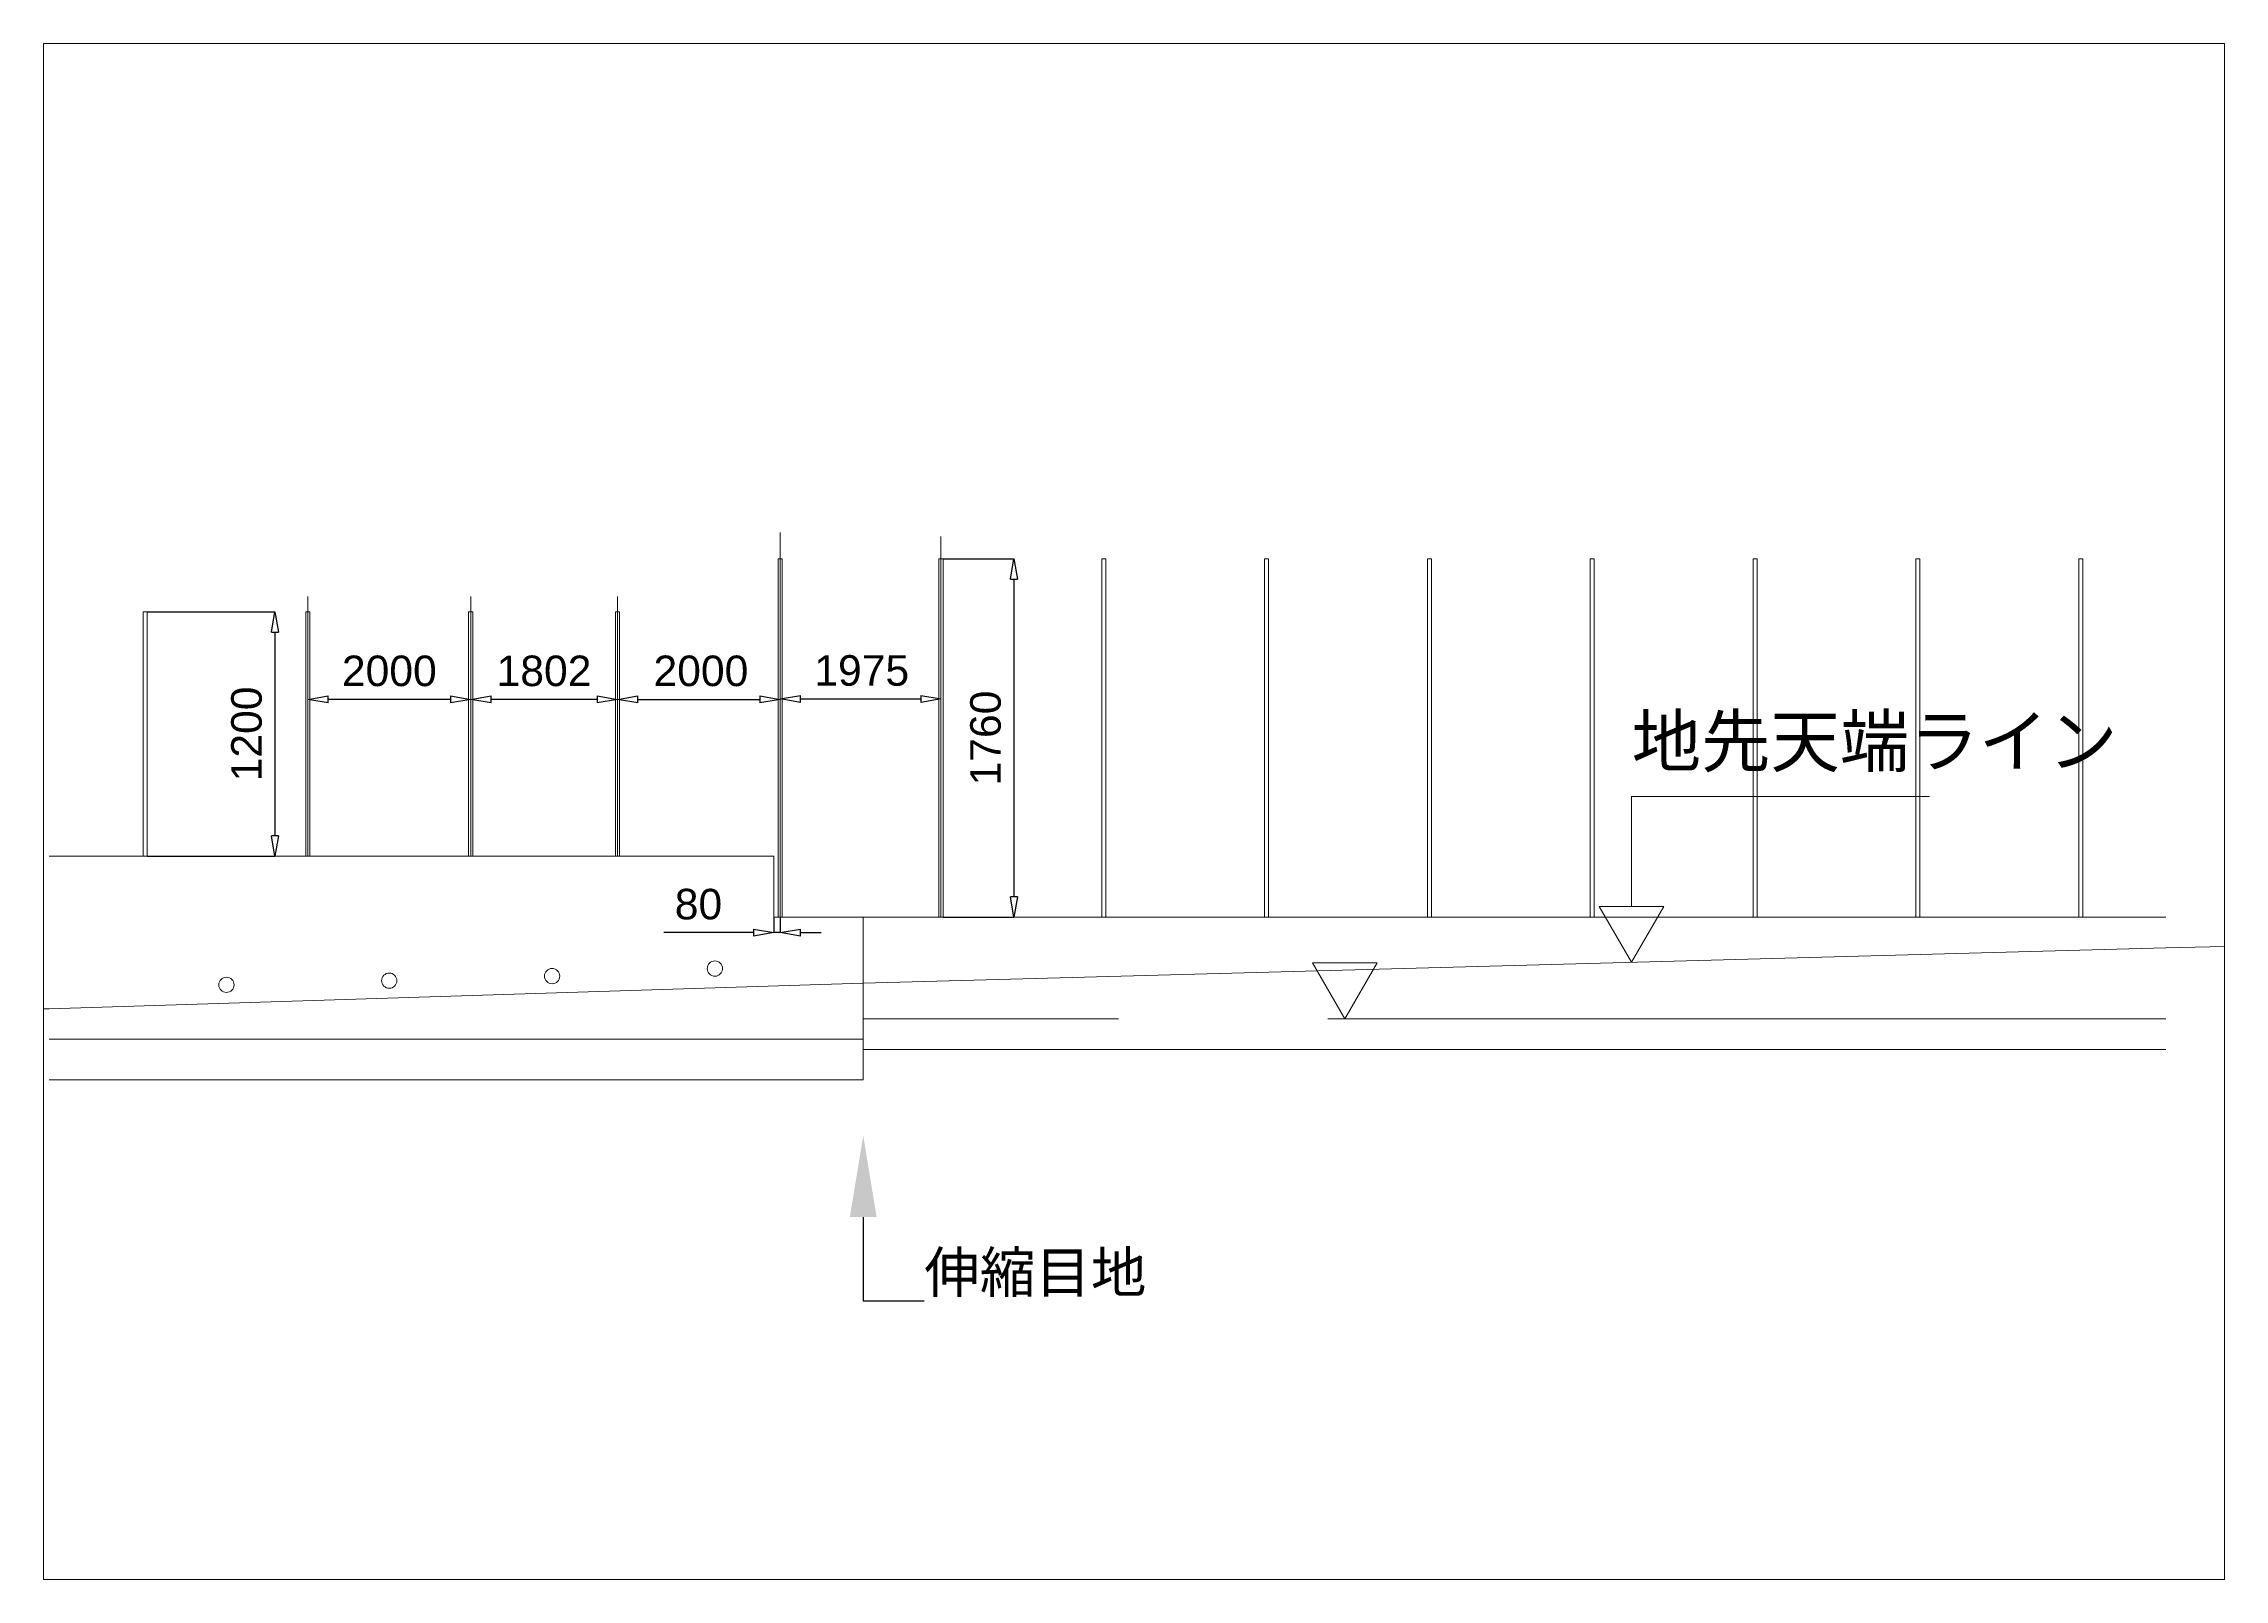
# Paper-space layout '段差' of a CAD drawing. Header units: millimetres. Extents: x -1 to 288, y -2 to 202.
# The model-space entities are those that its viewports show. They can reach past a viewport. Long polylines and large blocks are cut down to what shows.
import ezdxf
from ezdxf import colors
from ezdxf.entities.mleader import LeaderData, LeaderLine
from ezdxf.math import Vec2, Vec3

# ---------------------------------------------------------------- set-up
doc = ezdxf.new("R2010")
doc.units = ezdxf.units.MM
doc.header["$LTSCALE"] = 0.25
doc.linetypes.add('ACAD_ISO02W100', pattern=[15, 12, -3])
doc.linetypes.add('CENTER2', pattern=[28.575, 19.05, -3.175, 3.175, -3.175])
for name, color, linetype, lineweight in [('1-fence', 7, 'Continuous', 0), ('1-main', 7, 'Continuous', 9), ('2-DIMS', 8, 'Continuous', 9)]:
    doc.layers.add(name, color=color, linetype=linetype, lineweight=lineweight)
doc.styles.get("Standard").update_dxf_attribs({"font": 'arial.ttf'})
doc.dimstyles.new('Annotative3 (x2.5)', dxfattribs={"dimscale": 0, "dimtxt": 1.5, "dimasz": 1, "dimexe": 0, "dimexo": 0, "dimtad": 1, "dimdec": 0, "dimlfac": 2.5, "dimtxsty": 'Standard', "dimblk": 'CLOSEDBLANK', "dimcen": 0, "dimadec": 0, "dimazin": 0, "dimtfac": 1, "dimtdec": 0, "dimtmove": 0, "dimatfit": 3, "dimfxl": 1, "dimarcsym": 0})

# ---------------------------------------------------------------- blocks, each defined once
blk = doc.blocks.new('_ClosedBlank')
at = {"color": 0, "linetype": 'ByBlock', "lineweight": -2}
for p, q in [((-1, 0.17), (0, 0)), ((-1, 0.17), (-1, -0.17)), ((0, 0), (-1, -0.17))]:
    blk.add_line(p, q, dxfattribs=at)
blk = doc.blocks.new('*D384')
at = {"layer": '2-DIMS', "color": 0, "lineweight": -2, "transparency": 16777216}
for p, q in [((-31808, -5186), (-31218, -5186)), ((-31118, -5186), (-31118, -5186))]:
    blk.add_line(p, q, dxfattribs=at)
at = {"layer": 'Defpoints', "color": 0, "transparency": 16777216}
for p in [(-31908, -5186), (-31118, -5186), (-31118, -5186)]:
    blk.add_point(p, dxfattribs=at)
at = {"layer": '2-DIMS', "color": 0, "lineweight": -2, "transparency": 16777216, "xscale": 100, "yscale": 100, "zscale": 100, "rotation": 180}
blk.add_blockref('_ClosedBlank', (-31908, -5186), dxfattribs=at)
at = {"layer": '2-DIMS', "color": 0, "lineweight": -2, "transparency": 16777216, "xscale": 100, "yscale": 100, "zscale": 100}
blk.add_blockref('_ClosedBlank', (-31118, -5186), dxfattribs=at)
at = {"layer": '2-DIMS', "color": 0, "transparency": 16777216, "insert": (-31508, -5047), "char_height": 150, "attachment_point": 5}
blk.add_mtext('1975', dxfattribs=at)
blk = doc.blocks.new('*D385')
at = {"layer": '2-DIMS', "color": 0, "lineweight": -2, "transparency": 16777216}
for p, q in [((-31108, -4498), (-30760, -4498)), ((-30760, -4598), (-30760, -6158)), ((-31108, -6258), (-30760, -6258))]:
    blk.add_line(p, q, dxfattribs=at)
at = {"layer": 'Defpoints', "color": 0, "transparency": 16777216}
for p in [(-31108, -4498), (-31108, -6258), (-30760, -6258)]:
    blk.add_point(p, dxfattribs=at)
at = {"layer": '2-DIMS', "color": 0, "lineweight": -2, "transparency": 16777216, "xscale": 100, "yscale": 100, "zscale": 100}
for p, rotation in [((-30760, -4498), 90), ((-30760, -6258), 270)]:
    blk.add_blockref('_ClosedBlank', p, dxfattribs=dict(at, rotation=rotation))
at = {"layer": '2-DIMS', "color": 0, "transparency": 16777216, "insert": (-30899, -5378), "char_height": 150, "attachment_point": 5, "rotation": 90}
blk.add_mtext('1760', dxfattribs=at)
blk = doc.blocks.new('*D386')
at = {"layer": '2-DIMS', "color": 0, "lineweight": -2, "transparency": 16777216}
for p, q in [((-32608, -5188), (-32008, -5188)), ((-31908, -5186), (-31908, -5188))]:
    blk.add_line(p, q, dxfattribs=at)
at = {"layer": 'Defpoints', "color": 0, "transparency": 16777216}
for p in [(-32708, -5188), (-31908, -5186), (-31908, -5188)]:
    blk.add_point(p, dxfattribs=at)
at = {"layer": '2-DIMS', "color": 0, "lineweight": -2, "transparency": 16777216, "xscale": 100, "yscale": 100, "zscale": 100, "rotation": 180}
blk.add_blockref('_ClosedBlank', (-32708, -5188), dxfattribs=at)
at = {"layer": '2-DIMS', "color": 0, "lineweight": -2, "transparency": 16777216, "xscale": 100, "yscale": 100, "zscale": 100}
blk.add_blockref('_ClosedBlank', (-31908, -5188), dxfattribs=at)
at = {"layer": '2-DIMS', "color": 0, "transparency": 16777216, "insert": (-32298, -5049), "char_height": 150, "attachment_point": 5}
blk.add_mtext('2000', dxfattribs=at)
blk = doc.blocks.new('*D387')
at = {"layer": '2-DIMS', "color": 0, "lineweight": -2, "transparency": 16777216}
for p, q in [((-35019, -4758), (-34391, -4758)), ((-34391, -4858), (-34391, -5858)), ((-35019, -5958), (-34391, -5958))]:
    blk.add_line(p, q, dxfattribs=at)
at = {"layer": 'Defpoints', "color": 0, "transparency": 16777216}
for p in [(-35019, -4758), (-35019, -5958), (-34391, -5958)]:
    blk.add_point(p, dxfattribs=at)
at = {"layer": '2-DIMS', "color": 0, "lineweight": -2, "transparency": 16777216, "xscale": 100, "yscale": 100, "zscale": 100}
for p, rotation in [((-34391, -4758), 90), ((-34391, -5958), 270)]:
    blk.add_blockref('_ClosedBlank', p, dxfattribs=dict(at, rotation=rotation))
at = {"layer": '2-DIMS', "color": 0, "transparency": 16777216, "insert": (-34530, -5358), "char_height": 150, "attachment_point": 5, "rotation": 90}
blk.add_mtext('1200', dxfattribs=at)
blk = doc.blocks.new('*D388')
at = {"layer": '2-DIMS', "color": 0, "lineweight": -2, "transparency": 16777216}
for p, q in [((-33429, -5188), (-33429, -5188)), ((-32808, -5188), (-33329, -5188)), ((-32708, -5188), (-32708, -5188))]:
    blk.add_line(p, q, dxfattribs=at)
at = {"layer": 'Defpoints', "color": 0, "transparency": 16777216}
for p in [(-33429, -5188), (-33429, -5188), (-32708, -5188)]:
    blk.add_point(p, dxfattribs=at)
at = {"layer": '2-DIMS', "color": 0, "lineweight": -2, "transparency": 16777216, "xscale": 100, "yscale": 100, "zscale": 100, "rotation": 180}
blk.add_blockref('_ClosedBlank', (-33429, -5188), dxfattribs=at)
at = {"layer": '2-DIMS', "color": 0, "lineweight": -2, "transparency": 16777216, "xscale": 100, "yscale": 100, "zscale": 100}
blk.add_blockref('_ClosedBlank', (-32708, -5188), dxfattribs=at)
at = {"layer": '2-DIMS', "color": 0, "transparency": 16777216, "insert": (-33069, -5049), "char_height": 150, "attachment_point": 5}
blk.add_mtext('1802', dxfattribs=at)
blk = doc.blocks.new('*D389')
at = {"layer": '2-DIMS', "color": 0, "lineweight": -2, "transparency": 16777216}
for p, q in [((-34229, -5188), (-34229, -5188)), ((-33529, -5188), (-34129, -5188)), ((-33429, -5188), (-33429, -5188))]:
    blk.add_line(p, q, dxfattribs=at)
at = {"layer": 'Defpoints', "color": 0, "transparency": 16777216}
for p in [(-34229, -5188), (-34229, -5188), (-33429, -5188)]:
    blk.add_point(p, dxfattribs=at)
at = {"layer": '2-DIMS', "color": 0, "lineweight": -2, "transparency": 16777216, "xscale": 100, "yscale": 100, "zscale": 100, "rotation": 180}
blk.add_blockref('_ClosedBlank', (-34229, -5188), dxfattribs=at)
at = {"layer": '2-DIMS', "color": 0, "lineweight": -2, "transparency": 16777216, "xscale": 100, "yscale": 100, "zscale": 100}
blk.add_blockref('_ClosedBlank', (-33429, -5188), dxfattribs=at)
at = {"layer": '2-DIMS', "color": 0, "transparency": 16777216, "insert": (-33829, -5049), "char_height": 150, "attachment_point": 5}
blk.add_mtext('2000', dxfattribs=at)
blk = doc.blocks.new('*D390')
at = {"layer": '2-DIMS', "color": 0, "lineweight": -2, "transparency": 16777216}
for p, q in [((-31940, -6258), (-31940, -6334)), ((-31908, -6258), (-31908, -6334)), ((-32040, -6334), (-32480, -6334)), ((-31908, -6334), (-31940, -6334)), ((-31808, -6334), (-31708, -6334))]:
    blk.add_line(p, q, dxfattribs=at)
at = {"layer": 'Defpoints', "color": 0, "transparency": 16777216}
for p in [(-31940, -6258), (-31908, -6258), (-31908, -6334)]:
    blk.add_point(p, dxfattribs=at)
at = {"layer": '2-DIMS', "color": 0, "lineweight": -2, "transparency": 16777216, "xscale": 100, "yscale": 100, "zscale": 100}
blk.add_blockref('_ClosedBlank', (-31940, -6334), dxfattribs=at)
at = {"layer": '2-DIMS', "color": 0, "lineweight": -2, "transparency": 16777216, "xscale": 100, "yscale": 100, "zscale": 100, "rotation": 180}
blk.add_blockref('_ClosedBlank', (-31908, -6334), dxfattribs=at)
at = {"layer": '2-DIMS', "color": 0, "transparency": 16777216, "insert": (-32310, -6195), "char_height": 150, "attachment_point": 5}
blk.add_mtext('80', dxfattribs=at)

msp = doc.modelspace()

# ---------------------------------------------------------------- linework, layer by layer
at = {"layer": '1-fence'}
for points in [[(-31918.456, -4498.142), (-31898.456, -4498.142), (-31898.456, -6258.142), (-31918.456, -6258.142)], [(-31128.456, -4498.142), (-31108.456, -4498.142), (-31108.456, -6258.142), (-31128.456, -6258.142)], [(-30328.456, -4498.142), (-30308.456, -4498.142), (-30308.456, -6258.142), (-30328.456, -6258.142)], [(-29528.456, -4498.142), (-29508.456, -4498.142), (-29508.456, -6258.142), (-29528.456, -6258.142)], [(-28728.456, -4498.142), (-28708.456, -4498.142), (-28708.456, -6258.142), (-28728.456, -6258.142)], [(-27928.456, -4498.142), (-27908.456, -4498.142), (-27908.456, -6258.142), (-27928.456, -6258.142)], [(-27128.456, -4498.142), (-27108.456, -4498.142), (-27108.456, -6258.142), (-27128.456, -6258.142)], [(-26328.456, -4498.142), (-26308.456, -4498.142), (-26308.456, -6258.142), (-26328.456, -6258.142)], [(-25528.456, -4498.142), (-25508.456, -4498.142), (-25508.456, -6258.142), (-25528.456, -6258.142)]]:
    msp.add_lwpolyline(points, close=True, dxfattribs=at)
at = {"layer": '1-main'}
for p, q in [((-27726.012, -6205.05), (-27726.012, -5666.06)), ((-27726.012, -5666.06), (-26262.188, -5666.06)), ((-31940.456, -5958.142), (-35500.456, -5958.142)), ((-31940.456, -6258.142), (-31940.456, -5958.142)), ((-27567.308, -6205.05), (-27884.717, -6205.05)), ((-27726.012, -6479.935), (-27884.717, -6205.05)), ((-27726.012, -6479.935), (-27567.308, -6205.05)), ((-31500.456, -6258.142), (-31940.456, -6258.142)), ((-31500.456, -6258.142), (-31500.456, -6858.142)), ((-25100.456, -6258.142), (-31500.456, -6258.142)), ((-28975.272, -6483.258), (-29292.681, -6483.258)), ((-29133.976, -6758.142), (-29292.681, -6483.258)), ((-29133.976, -6758.142), (-28975.272, -6483.258)), ((-31500.456, -6858.142), (-31500.456, -7058.142)), ((-25100.456, -6908.142), (-31500.456, -6908.142)), ((-31500.456, -7058.142), (-35500.456, -7058.142))]:
    msp.add_line(p, q, dxfattribs=at)
at = {"layer": '1-main', "linetype": 'ACAD_ISO02W100'}
for p, q in [((-25100.456, -6758.142), (-31500.456, -6758.142)), ((-31500.456, -6858.142), (-35500.456, -6858.142))]:
    msp.add_line(p, q, dxfattribs=at)
at = {"layer": '1-main'}
for points in [[(-35039.256, -4758.142), (-35019.256, -4758.142), (-35019.256, -5958.142), (-35039.256, -5958.142)], [(-34239.256, -4758.142), (-34219.256, -4758.142), (-34219.256, -5958.142), (-34239.256, -5958.142)], [(-33439.256, -4758.142), (-33419.256, -4758.142), (-33419.256, -5958.142), (-33439.256, -5958.142)], [(-32718.456, -4758.154), (-32698.456, -4758.154), (-32698.456, -5958.154), (-32718.456, -5958.154)]]:
    msp.add_lwpolyline(points, close=True, dxfattribs=at)
at = {"layer": '1-main', "linetype": 'CENTER2', "lineweight": 13}
msp.add_lwpolyline([(-58267.256, -7138.142), (-51900.456, -7088.142), (-45900.456, -7038.142), (-42700.456, -6988.142), (-38700.456, -6813.142), (-35500.456, -6708.142), (-31500.456, -6583.142), (-25100.456, -6408.142), (-21500.456, -6327.234)], dxfattribs=at)
at = {"layer": '1-main'}
for centre in [(-33829.256, -6570.152), (-33029.256, -6547.594), (-32229.256, -6510.824), (-34629.256, -6590.629)]:
    msp.add_circle(centre, 37.5, dxfattribs=at)
at = {"layer": '2-DIMS'}
for p, q in [((-31908.456, -6258.142), (-31908.456, -4368.799)), ((-31118.456, -6258.142), (-31118.456, -4387.85)), ((-34229.256, -5958.142), (-34229.256, -4682.906)), ((-33429.256, -5958.142), (-33429.256, -4682.906)), ((-32708.456, -5958.154), (-32708.456, -4682.918))]:
    msp.add_line(p, q, dxfattribs=at)

# ---------------------------------------------------------------- texts
at = {"layer": '2-DIMS', "insert": (-26531.293, -5407.311), "char_height": 250, "attachment_point": 5}
msp.add_mtext('{\\fMS PGothic|b0|i0|c128|p50;地先天端ライン}', dxfattribs=at)

# ---------------------------------------------------------------- dimensions: what is measured, and where the dimension line sits
at = {"layer": '2-DIMS'}
for base, p1, p2, text, picture, middle in [((-30760.108, -6258.142), (-31108.456, -4498.142), (-31108.456, -6258.142), '1760', '*D385', (-30899.194, -5378.142)), ((-34391.305, -5958.142), (-35019.256, -4758.142), (-35019.256, -5958.142), '1200', '*D387', (-34530.391, -5358.142))]:
    dim = msp.add_linear_dim(base=base, p1=p1, p2=p2, angle=90, text=text, dimstyle='Annotative3 (x2.5)', dxfattribs=at)
    dim.commit()
    dim.dimension.update_dxf_attribs({"geometry": picture, "text_midpoint": middle})
dim = msp.add_linear_dim(base=(-34229.256, -5187.654), p1=(-33429.256, -5187.699), p2=(-34229.256, -5187.699), dimstyle='Annotative3 (x2.5)', dxfattribs=at)
dim.commit()
dim.dimension.update_dxf_attribs({"geometry": '*D389', "text_midpoint": (-33829.256, -5048.568)})
at = {"layer": '2-DIMS', "color": 1}
dim = msp.add_linear_dim(base=(-33429.256, -5187.699), p1=(-32708.456, -5187.654), p2=(-33429.256, -5187.654), dimstyle='Annotative3 (x2.5)', dxfattribs=at)
dim.commit()
dim.dimension.update_dxf_attribs({"geometry": '*D388', "text_midpoint": (-33068.856, -5048.614)})
at = {"layer": '2-DIMS'}
dim = msp.add_linear_dim(base=(-31908.456, -5187.699), p1=(-32708.456, -5187.699), p2=(-31908.456, -5186.033), dimstyle='Annotative3 (x2.5)', dxfattribs=at)
dim.commit()
dim.dimension.update_dxf_attribs({"geometry": '*D386', "text_midpoint": (-32298.456, -5187.699), "dimtype": 160})
at = {"layer": '2-DIMS', "color": 1}
for base, p1, p2, picture, middle in [((-31118.456, -5186.033), (-31908.456, -5186.033), (-31118.456, -5185.785), '*D384', (-31508.456, -5186.033)), ((-31908.456, -6334.267), (-31940.456, -6258.142), (-31908.456, -6258.142), '*D390', (-32310.238, -6334.267))]:
    dim = msp.add_linear_dim(base=base, p1=p1, p2=p2, dimstyle='Annotative3 (x2.5)', dxfattribs=at)
    dim.commit()
    dim.dimension.update_dxf_attribs({"geometry": picture, "text_midpoint": middle, "dimtype": 160})

# ---------------------------------------------------------------- leaders
at = {"layer": '2-DIMS'}
ml = msp.add_multileader_mtext('Standard', dxfattribs=at)
ml.set_content('{\\fMS PGothic|b0|i0|c128|p50;伸縮目地}', color=256)
ml.set_leader_properties()
ml.build(insert=Vec2(0, 0))
ml.multileader.update_dxf_attribs({"text_left_attachment_type": 6, "dogleg_length": 3, "arrow_head_size": 400, "scale": 100})
ctx = ml.context
ctx.base_point, ctx.scale, ctx.char_height, ctx.arrow_head_size, ctx.landing_gap_size, ctx.plane_origin = Vec3(-31200.456, -8143.017), 100, 200, 400, 0, Vec3(-31500.456, -5559.017)
ctx.left_attachment = 6
notes = []
notes.append((ctx, [(0, (1, 1, 0), (-31500.456, -8143.017), (1, 0), 300, [(0, [(-31500.456, -7331.848)], 0, [])])]))
ctx.mtext.insert, ctx.mtext.flow_direction = Vec3(-31200.456, -7903.017), 5
for ctx, leaders in notes:
    for number, flags, end, landing, length, lines in leaders:
        leader = LeaderData()
        leader.index, (leader.has_last_leader_line, leader.has_dogleg_vector, leader.attachment_direction) = number, flags
        leader.last_leader_point, leader.dogleg_vector, leader.dogleg_length = Vec3(end), Vec3(landing), length
        for number, points, colour, breaks in lines:
            line = LeaderLine()
            line.index, line.vertices, line.color, line.breaks = number, Vec3.list(points), colors.encode_raw_color(colour), breaks
            leader.lines.append(line)
        ctx.leaders.append(leader)

psp = doc.layouts.new('段差')

# ---------------------------------------------------------------- viewports
at = {"layer": '2-DIMS'}
psp.add_viewport(center=(143.66, 99.77), size=(289.24, 203.6877), view_center_point=(-30169.941, -5739.027), view_height=7545.54599, dxfattribs=at)

doc.saveas('drawing.dxf')
